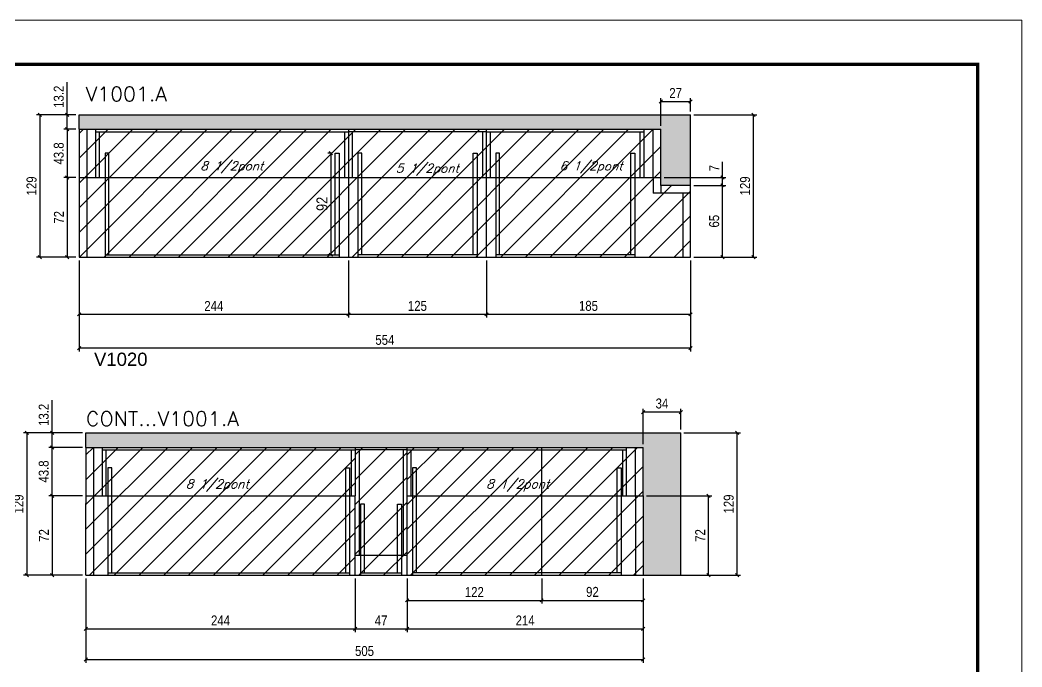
# Model space of a CAD drawing. Extents: x -20960 to -5926, y -2106 to 21915.
# Drawn here: x -10031 to -9123, y 20181 to 20767 of the extents above; entities that cross this region are included whole.
import ezdxf

# ---------------------------------------------------------------- set-up
doc = ezdxf.new("R2010")
doc.units = 0
doc.linetypes.add('DASHED', pattern=[0.75, 0.5, -0.25])
for name, color, linetype in [('5', 5, 'Continuous'), ('COTA', 241, 'Continuous'), ('Painéis', 200, 'Continuous'), ('Reaproveitamento', 251, 'Continuous'), ('SARR_2.2x7', 40, 'Continuous'), ('SARR_3.5x7', 81, 'Continuous'), ('texto', 7, 'Continuous')]:
    doc.layers.add(name, color=color, linetype=linetype)
for name, color, linetype, lineweight in [('Folhas', 255, 'Continuous', 9), ('SARRAFO DE PRESSAO', 251, 'DASHED', 9), ('Texto Seção', 7, 'Continuous', 15)]:
    doc.layers.add(name, color=color, linetype=linetype, lineweight=lineweight)
doc.styles.add('COTA TECNICA', font='techl___.ttf', dxfattribs={"height": 10})
doc.styles.add('COTA TECNICA-50', font='techl___.ttf', dxfattribs={"height": 9})
doc.styles.add('REGUA-120', font='ROMANS.shx', dxfattribs={"height": 15})
doc.styles.add('Romans', font='romans.shx')
doc.styles.get("Standard").update_dxf_attribs({"font": 'arial.ttf'})
doc.dimstyles.new('COTA PAINEL-50', dxfattribs={"dimtxt": 9, "dimasz": 3, "dimexe": 3, "dimexo": 3, "dimgap": 3, "dimtad": 1, "dimdec": 1, "dimzin": 12, "dimdsep": 46, "dimtxsty": 'COTA TECNICA-50', "dimblk1": 'OBLIQUE', "dimblk2": 'OBLIQUE', "dimsah": 1, "dimcen": 0.9, "dimclrd": 4, "dimclre": 4, "dimclrt": 240, "dimadec": 1, "dimazin": 3, "dimtfac": 1, "dimtdec": 1, "dimtmove": 0, "dimatfit": 3, "dimfxl": 1, "dimtolj": 1, "dimtzin": 12, "dimarcsym": 0})
doc.dimstyles.new('PAINEL', dxfattribs={"dimtxt": 10, "dimasz": 3, "dimexe": 3, "dimexo": 3, "dimgap": 3, "dimtad": 1, "dimdec": 1, "dimzin": 12, "dimdsep": 46, "dimtxsty": 'COTA TECNICA', "dimblk1": 'OBLIQUE', "dimblk2": 'OBLIQUE', "dimsah": 1, "dimcen": 0.9, "dimclrd": 4, "dimclre": 4, "dimclrt": 240, "dimadec": 1, "dimazin": 3, "dimtfac": 1, "dimtdec": 1, "dimtmove": 0, "dimatfit": 3, "dimfxl": 1, "dimtolj": 1, "dimtzin": 12, "dimarcsym": 0})

# ---------------------------------------------------------------- blocks, each defined once
blk = doc.blocks.new('9999999999')
at = {"layer": 'Folhas'}
blk.add_lwpolyline([(98138.98, 34190.21), (99623.98, 34190.21), (99623.98, 35240.21), (98138.98, 35240.21)], close=True, dxfattribs=at)
at = {"layer": 'Folhas', "color": 30, "const_width": 3}
blk.add_lwpolyline([(98213.98, 34230.21), (99583.98, 34230.21), (99583.98, 35200.21), (98213.98, 35200.21)], close=True, dxfattribs=at)
blk = doc.blocks.new('_Oblique')
at = {"color": 0, "linetype": 'ByBlock', "lineweight": -2}
blk.add_line((-0.5, -0.5), (0.5, 0.5), dxfattribs=at)
blk = doc.blocks.new('*D6388')
at = {"layer": 'COTA', "color": 4, "lineweight": -2, "transparency": 16777216}
for p, q in [((-9977.83, 20549.1), (-9977.83, 20497.26)), ((-9733.83, 20549.1), (-9733.83, 20497.26)), ((-9977.83, 20500.26), (-9733.83, 20500.26))]:
    blk.add_line(p, q, dxfattribs=at)
at = {"layer": 'Defpoints', "color": 0, "transparency": 16777216}
for p in [(-9977.83, 20552.1), (-9733.83, 20552.1), (-9733.83, 20500.26)]:
    blk.add_point(p, dxfattribs=at)
at = {"layer": 'COTA', "color": 4, "lineweight": -2, "transparency": 16777216, "xscale": 3, "yscale": 3, "zscale": 3, "rotation": 180}
blk.add_blockref('_Oblique', (-9977.83, 20500.26), dxfattribs=at)
at = {"layer": 'COTA', "color": 4, "lineweight": -2, "transparency": 16777216, "xscale": 3, "yscale": 3, "zscale": 3}
blk.add_blockref('_Oblique', (-9733.83, 20500.26), dxfattribs=at)
at = {"layer": 'COTA', "color": 240, "transparency": 16777216, "insert": (-9855.83, 20507.82), "char_height": 9, "attachment_point": 5, "style": 'COTA TECNICA-50'}
blk.add_mtext('\\A1;244', dxfattribs=at)
blk = doc.blocks.new('*D6389')
at = {"layer": 'COTA', "color": 4, "lineweight": -2, "transparency": 16777216}
for p, q in [((-9733.83, 20549.1), (-9733.83, 20497.26)), ((-9608.83, 20549.1), (-9608.83, 20497.26)), ((-9733.83, 20500.26), (-9608.83, 20500.26))]:
    blk.add_line(p, q, dxfattribs=at)
at = {"layer": 'Defpoints', "color": 0, "transparency": 16777216}
for p in [(-9733.83, 20552.1), (-9608.83, 20552.1), (-9608.83, 20500.26)]:
    blk.add_point(p, dxfattribs=at)
at = {"layer": 'COTA', "color": 4, "lineweight": -2, "transparency": 16777216, "xscale": 3, "yscale": 3, "zscale": 3, "rotation": 180}
blk.add_blockref('_Oblique', (-9733.83, 20500.26), dxfattribs=at)
at = {"layer": 'COTA', "color": 4, "lineweight": -2, "transparency": 16777216, "xscale": 3, "yscale": 3, "zscale": 3}
blk.add_blockref('_Oblique', (-9608.83, 20500.26), dxfattribs=at)
at = {"layer": 'COTA', "color": 240, "transparency": 16777216, "insert": (-9671.33, 20507.86), "char_height": 9, "attachment_point": 5, "style": 'COTA TECNICA-50'}
blk.add_mtext('\\A1;125', dxfattribs=at)
blk = doc.blocks.new('*D6390')
at = {"layer": 'COTA', "color": 4, "lineweight": -2, "transparency": 16777216}
for p, q in [((-9608.83, 20549.1), (-9608.83, 20497.26)), ((-9423.83, 20549.1), (-9423.83, 20497.26)), ((-9608.83, 20500.26), (-9423.83, 20500.26))]:
    blk.add_line(p, q, dxfattribs=at)
at = {"layer": 'Defpoints', "color": 0, "transparency": 16777216}
for p in [(-9608.83, 20552.1), (-9423.83, 20552.1), (-9423.83, 20500.26)]:
    blk.add_point(p, dxfattribs=at)
at = {"layer": 'COTA', "color": 4, "lineweight": -2, "transparency": 16777216, "xscale": 3, "yscale": 3, "zscale": 3, "rotation": 180}
blk.add_blockref('_Oblique', (-9608.83, 20500.26), dxfattribs=at)
at = {"layer": 'COTA', "color": 4, "lineweight": -2, "transparency": 16777216, "xscale": 3, "yscale": 3, "zscale": 3}
blk.add_blockref('_Oblique', (-9423.83, 20500.26), dxfattribs=at)
at = {"layer": 'COTA', "color": 240, "transparency": 16777216, "insert": (-9516.33, 20507.88), "char_height": 9, "attachment_point": 5, "style": 'COTA TECNICA-50'}
blk.add_mtext('\\A1;185', dxfattribs=at)
blk = doc.blocks.new('*D6375')
at = {"layer": 'COTA', "color": 4, "lineweight": -2, "transparency": 16777216}
for p, q in [((-9977.83, 20549.1), (-9977.83, 20466.51)), ((-9423.83, 20549.1), (-9423.83, 20466.51)), ((-9423.83, 20469.51), (-9977.83, 20469.51))]:
    blk.add_line(p, q, dxfattribs=at)
at = {"layer": 'Defpoints', "color": 0, "transparency": 16777216}
for p in [(-9977.83, 20552.1), (-9423.83, 20552.1), (-9977.83, 20469.51)]:
    blk.add_point(p, dxfattribs=at)
at = {"layer": 'COTA', "color": 4, "lineweight": -2, "transparency": 16777216, "xscale": 3, "yscale": 3, "zscale": 3, "rotation": 180}
blk.add_blockref('_Oblique', (-9977.83, 20469.51), dxfattribs=at)
at = {"layer": 'COTA', "color": 4, "lineweight": -2, "transparency": 16777216, "xscale": 3, "yscale": 3, "zscale": 3}
blk.add_blockref('_Oblique', (-9423.83, 20469.51), dxfattribs=at)
at = {"layer": 'COTA', "color": 240, "transparency": 16777216, "insert": (-9700.83, 20477.11), "char_height": 9, "attachment_point": 5, "style": 'COTA TECNICA-50'}
blk.add_mtext('\\A1;554', dxfattribs=at)
blk = doc.blocks.new('*D6407')
at = {"layer": 'COTA', "color": 4, "lineweight": -2, "transparency": 16777216}
for p, q in [((-9988.6, 20681.1), (-9988.6, 20710.56)), ((-9980.83, 20681.1), (-9991.6, 20681.1)), ((-9988.6, 20667.9), (-9988.6, 20681.1)), ((-9980.83, 20667.9), (-9991.6, 20667.9))]:
    blk.add_line(p, q, dxfattribs=at)
at = {"layer": 'Defpoints', "color": 0, "transparency": 16777216}
for p in [(-9988.6, 20681.1), (-9977.83, 20681.1), (-9977.83, 20667.9)]:
    blk.add_point(p, dxfattribs=at)
at = {"layer": 'COTA', "color": 4, "lineweight": -2, "transparency": 16777216, "xscale": 3, "yscale": 3, "zscale": 3}
for p, rotation in [((-9988.6, 20681.1), 90), ((-9988.6, 20667.9), 270)]:
    blk.add_blockref('_Oblique', p, dxfattribs=dict(at, rotation=rotation))
at = {"layer": 'COTA', "color": 240, "transparency": 16777216, "insert": (-9996.3, 20697.33), "char_height": 9, "attachment_point": 5, "rotation": 90, "style": 'COTA TECNICA-50'}
blk.add_mtext('\\A1;13.2', dxfattribs=at)
blk = doc.blocks.new('*D6408')
at = {"layer": 'COTA', "color": 4, "lineweight": -2, "transparency": 16777216}
for p, q in [((-9980.83, 20624.1), (-9991.6, 20624.1)), ((-9988.6, 20624.1), (-9988.6, 20552.1)), ((-9980.83, 20552.1), (-9991.6, 20552.1))]:
    blk.add_line(p, q, dxfattribs=at)
at = {"layer": 'Defpoints', "color": 0, "transparency": 16777216}
for p in [(-9977.83, 20624.1), (-9988.6, 20552.1), (-9977.83, 20552.1)]:
    blk.add_point(p, dxfattribs=at)
at = {"layer": 'COTA', "color": 4, "lineweight": -2, "transparency": 16777216, "xscale": 3, "yscale": 3, "zscale": 3}
for p, rotation in [((-9988.6, 20624.1), 90), ((-9988.6, 20552.1), 270)]:
    blk.add_blockref('_Oblique', p, dxfattribs=dict(at, rotation=rotation))
at = {"layer": 'COTA', "color": 240, "transparency": 16777216, "insert": (-9996.17, 20588.1), "char_height": 9, "attachment_point": 5, "rotation": 90, "style": 'COTA TECNICA-50'}
blk.add_mtext('\\A1;72', dxfattribs=at)
blk = doc.blocks.new('*D6376')
at = {"layer": 'COTA', "color": 4, "lineweight": -2, "transparency": 16777216}
for p, q in [((-9980.83, 20681.1), (-10016.39, 20681.1)), ((-10013.39, 20681.1), (-10013.39, 20552.1)), ((-9980.83, 20552.1), (-10016.39, 20552.1))]:
    blk.add_line(p, q, dxfattribs=at)
at = {"layer": 'Defpoints', "color": 0, "transparency": 16777216}
for p in [(-9977.83, 20681.1), (-10013.39, 20552.1), (-9977.83, 20552.1)]:
    blk.add_point(p, dxfattribs=at)
at = {"layer": 'COTA', "color": 4, "lineweight": -2, "transparency": 16777216, "xscale": 3, "yscale": 3, "zscale": 3}
for p, rotation in [((-10013.39, 20681.1), 90), ((-10013.39, 20552.1), 270)]:
    blk.add_blockref('_Oblique', p, dxfattribs=dict(at, rotation=rotation))
at = {"layer": 'COTA', "color": 240, "transparency": 16777216, "insert": (-10020.97, 20616.6), "char_height": 9, "attachment_point": 5, "rotation": 90, "style": 'COTA TECNICA-50'}
blk.add_mtext('\\A1;129', dxfattribs=at)
blk = doc.blocks.new('*D6409')
at = {"layer": 'COTA', "color": 4, "lineweight": -2, "ltscale": 25, "transparency": 16777216}
for p, q in [((-9748.83, 20646.3), (-9752.65, 20646.3)), ((-9749.65, 20646.3), (-9749.65, 20554.3)), ((-9748.83, 20554.3), (-9752.65, 20554.3))]:
    blk.add_line(p, q, dxfattribs=at)
at = {"layer": 'Defpoints', "color": 0, "ltscale": 25, "transparency": 16777216}
for p in [(-9745.83, 20646.3), (-9749.65, 20554.3), (-9745.83, 20554.3)]:
    blk.add_point(p, dxfattribs=at)
at = {"layer": 'COTA', "color": 4, "lineweight": -2, "ltscale": 25, "transparency": 16777216, "xscale": 3, "yscale": 3, "zscale": 3}
for p, rotation in [((-9749.65, 20646.3), 90), ((-9749.65, 20554.3), 270)]:
    blk.add_blockref('_Oblique', p, dxfattribs=dict(at, rotation=rotation))
at = {"layer": 'COTA', "color": 240, "ltscale": 25, "transparency": 16777216, "insert": (-9757.74, 20600.3), "char_height": 10, "attachment_point": 5, "rotation": 90, "style": 'COTA TECNICA'}
blk.add_mtext('\\A1;92', dxfattribs=at)
blk = doc.blocks.new('*D6377')
at = {"layer": 'COTA', "color": 4, "lineweight": -2, "transparency": 16777216}
for p, q in [((-9980.83, 20667.9), (-9991.6, 20667.9)), ((-9988.6, 20667.9), (-9988.6, 20624.1)), ((-9980.83, 20624.1), (-9991.6, 20624.1))]:
    blk.add_line(p, q, dxfattribs=at)
at = {"layer": 'Defpoints', "color": 0, "transparency": 16777216}
for p in [(-9977.83, 20667.9), (-9988.6, 20624.1), (-9977.83, 20624.1)]:
    blk.add_point(p, dxfattribs=at)
at = {"layer": 'COTA', "color": 4, "lineweight": -2, "transparency": 16777216, "xscale": 3, "yscale": 3, "zscale": 3}
for p, rotation in [((-9988.6, 20667.9), 90), ((-9988.6, 20624.1), 270)]:
    blk.add_blockref('_Oblique', p, dxfattribs=dict(at, rotation=rotation))
at = {"layer": 'COTA', "color": 240, "transparency": 16777216, "insert": (-9996.32, 20646), "char_height": 9, "attachment_point": 5, "rotation": 90, "style": 'COTA TECNICA-50'}
blk.add_mtext('\\A1;43.8', dxfattribs=at)
blk = doc.blocks.new('*D6378')
at = {"layer": 'COTA', "color": 4, "lineweight": -2, "transparency": 16777216}
for p, q in [((-9971.76, 20260.98), (-9971.76, 20212.42)), ((-9727.76, 20260.98), (-9727.76, 20212.42)), ((-9971.76, 20215.42), (-9727.76, 20215.42))]:
    blk.add_line(p, q, dxfattribs=at)
at = {"layer": 'Defpoints', "color": 0, "transparency": 16777216}
for p in [(-9971.76, 20263.98), (-9727.76, 20263.98), (-9727.76, 20215.42)]:
    blk.add_point(p, dxfattribs=at)
at = {"layer": 'COTA', "color": 4, "lineweight": -2, "transparency": 16777216, "xscale": 3, "yscale": 3, "zscale": 3, "rotation": 180}
blk.add_blockref('_Oblique', (-9971.76, 20215.42), dxfattribs=at)
at = {"layer": 'COTA', "color": 4, "lineweight": -2, "transparency": 16777216, "xscale": 3, "yscale": 3, "zscale": 3}
blk.add_blockref('_Oblique', (-9727.76, 20215.42), dxfattribs=at)
at = {"layer": 'COTA', "color": 240, "transparency": 16777216, "insert": (-9849.76, 20222.98), "char_height": 9, "attachment_point": 5, "style": 'COTA TECNICA-50'}
blk.add_mtext('\\A1;244', dxfattribs=at)
blk = doc.blocks.new('*D6379')
at = {"layer": 'COTA', "color": 4, "lineweight": -2, "transparency": 16777216}
for p, q in [((-9680.73, 20260.98), (-9680.73, 20212.42)), ((-9466.76, 20260.98), (-9466.76, 20212.42)), ((-9680.73, 20215.42), (-9466.76, 20215.42))]:
    blk.add_line(p, q, dxfattribs=at)
at = {"layer": 'Defpoints', "color": 0, "transparency": 16777216}
for p in [(-9680.73, 20263.98), (-9466.76, 20263.98), (-9466.76, 20215.42)]:
    blk.add_point(p, dxfattribs=at)
at = {"layer": 'COTA', "color": 4, "lineweight": -2, "transparency": 16777216, "xscale": 3, "yscale": 3, "zscale": 3, "rotation": 180}
blk.add_blockref('_Oblique', (-9680.73, 20215.42), dxfattribs=at)
at = {"layer": 'COTA', "color": 4, "lineweight": -2, "transparency": 16777216, "xscale": 3, "yscale": 3, "zscale": 3}
blk.add_blockref('_Oblique', (-9466.76, 20215.42), dxfattribs=at)
at = {"layer": 'COTA', "color": 240, "transparency": 16777216, "insert": (-9573.75, 20222.98), "char_height": 9, "attachment_point": 5, "style": 'COTA TECNICA-50'}
blk.add_mtext('\\A1;214', dxfattribs=at)
blk = doc.blocks.new('*D6394')
at = {"layer": 'COTA', "color": 4, "lineweight": -2, "transparency": 16777216}
for p, q in [((-9974.76, 20379.78), (-10005.23, 20379.78)), ((-10002.23, 20335.98), (-10002.23, 20379.78)), ((-9974.76, 20335.98), (-10005.23, 20335.98))]:
    blk.add_line(p, q, dxfattribs=at)
at = {"layer": 'Defpoints', "color": 0, "transparency": 16777216}
for p in [(-10002.23, 20379.78), (-9971.76, 20379.78), (-9971.76, 20335.98)]:
    blk.add_point(p, dxfattribs=at)
at = {"layer": 'COTA', "color": 4, "lineweight": -2, "transparency": 16777216, "xscale": 3, "yscale": 3, "zscale": 3}
for p, rotation in [((-10002.23, 20379.78), 90), ((-10002.23, 20335.98), 270)]:
    blk.add_blockref('_Oblique', p, dxfattribs=dict(at, rotation=rotation))
at = {"layer": 'COTA', "color": 240, "transparency": 16777216, "insert": (-10009.94, 20357.88), "char_height": 9, "attachment_point": 5, "rotation": 90, "style": 'COTA TECNICA-50'}
blk.add_mtext('\\A1;43.8', dxfattribs=at)
blk = doc.blocks.new('*D6395')
at = {"layer": 'COTA', "color": 4, "lineweight": -2, "transparency": 16777216}
for p, q in [((-9450.83, 20670.9), (-9450.83, 20696.17)), ((-9450.83, 20693.17), (-9423.83, 20693.17)), ((-9423.83, 20684.1), (-9423.83, 20696.17))]:
    blk.add_line(p, q, dxfattribs=at)
at = {"layer": 'Defpoints', "color": 0, "transparency": 16777216}
for p in [(-9423.83, 20693.17), (-9423.83, 20681.1), (-9450.83, 20667.9)]:
    blk.add_point(p, dxfattribs=at)
at = {"layer": 'COTA', "color": 4, "lineweight": -2, "transparency": 16777216, "xscale": 3, "yscale": 3, "zscale": 3, "rotation": 180}
blk.add_blockref('_Oblique', (-9450.83, 20693.17), dxfattribs=at)
at = {"layer": 'COTA', "color": 4, "lineweight": -2, "transparency": 16777216, "xscale": 3, "yscale": 3, "zscale": 3}
blk.add_blockref('_Oblique', (-9423.83, 20693.17), dxfattribs=at)
at = {"layer": 'COTA', "color": 240, "transparency": 16777216, "insert": (-9437.33, 20700.74), "char_height": 9, "attachment_point": 5, "style": 'COTA TECNICA-50'}
blk.add_mtext('\\A1;27', dxfattribs=at)
blk = doc.blocks.new('*D6396')
at = {"layer": 'COTA', "color": 4, "lineweight": -2, "transparency": 16777216}
for p, q in [((-9420.83, 20617.1), (-9391.79, 20617.1)), ((-9394.79, 20552.1), (-9394.79, 20617.1)), ((-9420.83, 20552.1), (-9391.79, 20552.1))]:
    blk.add_line(p, q, dxfattribs=at)
at = {"layer": 'Defpoints', "color": 0, "transparency": 16777216}
for p in [(-9423.83, 20617.1), (-9394.79, 20617.1), (-9423.83, 20552.1)]:
    blk.add_point(p, dxfattribs=at)
at = {"layer": 'COTA', "color": 4, "lineweight": -2, "transparency": 16777216, "xscale": 3, "yscale": 3, "zscale": 3}
for p, rotation in [((-9394.79, 20617.1), 90), ((-9394.79, 20552.1), 270)]:
    blk.add_blockref('_Oblique', p, dxfattribs=dict(at, rotation=rotation))
at = {"layer": 'COTA', "color": 240, "transparency": 16777216, "insert": (-9402.39, 20584.6), "char_height": 9, "attachment_point": 5, "rotation": 90, "style": 'COTA TECNICA-50'}
blk.add_mtext('\\A1;65', dxfattribs=at)
blk = doc.blocks.new('*D6397')
at = {"layer": 'COTA', "color": 4, "lineweight": -2, "transparency": 16777216}
for p, q in [((-9394.79, 20624.1), (-9394.79, 20638.26)), ((-9447.83, 20624.1), (-9391.79, 20624.1)), ((-9394.79, 20617.1), (-9394.79, 20624.1)), ((-9420.83, 20617.1), (-9391.79, 20617.1))]:
    blk.add_line(p, q, dxfattribs=at)
at = {"layer": 'Defpoints', "color": 0, "transparency": 16777216}
for p in [(-9450.83, 20624.1), (-9394.79, 20624.1), (-9423.83, 20617.1)]:
    blk.add_point(p, dxfattribs=at)
at = {"layer": 'COTA', "color": 4, "lineweight": -2, "transparency": 16777216, "xscale": 3, "yscale": 3, "zscale": 3}
for p, rotation in [((-9394.79, 20624.1), 90), ((-9394.79, 20617.1), 270)]:
    blk.add_blockref('_Oblique', p, dxfattribs=dict(at, rotation=rotation))
at = {"layer": 'COTA', "color": 240, "transparency": 16777216, "insert": (-9402.36, 20632.68), "char_height": 9, "attachment_point": 5, "rotation": 90, "style": 'COTA TECNICA-50'}
blk.add_mtext('\\A1;7', dxfattribs=at)
blk = doc.blocks.new('*D6371')
at = {"layer": 'COTA', "color": 4, "lineweight": -2, "transparency": 16777216}
for p, q in [((-9420.83, 20681.1), (-9363.84, 20681.1)), ((-9366.84, 20552.1), (-9366.84, 20681.1)), ((-9420.83, 20552.1), (-9363.84, 20552.1))]:
    blk.add_line(p, q, dxfattribs=at)
at = {"layer": 'Defpoints', "color": 0, "transparency": 16777216}
for p in [(-9423.83, 20681.1), (-9366.84, 20681.1), (-9423.83, 20552.1)]:
    blk.add_point(p, dxfattribs=at)
at = {"layer": 'COTA', "color": 4, "lineweight": -2, "transparency": 16777216, "xscale": 3, "yscale": 3, "zscale": 3}
for p, rotation in [((-9366.84, 20681.1), 90), ((-9366.84, 20552.1), 270)]:
    blk.add_blockref('_Oblique', p, dxfattribs=dict(at, rotation=rotation))
at = {"layer": 'COTA', "color": 240, "transparency": 16777216, "insert": (-9374.42, 20616.6), "char_height": 9, "attachment_point": 5, "rotation": 90, "style": 'COTA TECNICA-50'}
blk.add_mtext('\\A1;129', dxfattribs=at)
blk = doc.blocks.new('*D6398')
at = {"layer": 'COTA', "color": 4, "lineweight": -2, "transparency": 16777216}
for p, q in [((-9971.76, 20260.98), (-9971.76, 20184.66)), ((-9466.76, 20260.98), (-9466.76, 20184.66)), ((-9971.76, 20187.66), (-9466.76, 20187.66))]:
    blk.add_line(p, q, dxfattribs=at)
at = {"layer": 'Defpoints', "color": 0, "transparency": 16777216}
for p in [(-9971.76, 20263.98), (-9466.76, 20263.98), (-9466.76, 20187.66)]:
    blk.add_point(p, dxfattribs=at)
at = {"layer": 'COTA', "color": 4, "lineweight": -2, "transparency": 16777216, "xscale": 3, "yscale": 3, "zscale": 3, "rotation": 180}
blk.add_blockref('_Oblique', (-9971.76, 20187.66), dxfattribs=at)
at = {"layer": 'COTA', "color": 4, "lineweight": -2, "transparency": 16777216, "xscale": 3, "yscale": 3, "zscale": 3}
blk.add_blockref('_Oblique', (-9466.76, 20187.66), dxfattribs=at)
at = {"layer": 'COTA', "color": 240, "transparency": 16777216, "insert": (-9719.26, 20195.25), "char_height": 9, "attachment_point": 5, "style": 'COTA TECNICA-50'}
blk.add_mtext('\\A1;505', dxfattribs=at)
blk = doc.blocks.new('*D6372')
at = {"layer": 'COTA', "color": 4, "lineweight": -2, "transparency": 16777216}
for p, q in [((-9727.76, 20260.98), (-9727.76, 20212.42)), ((-9680.73, 20260.98), (-9680.73, 20212.42)), ((-9727.76, 20215.42), (-9680.73, 20215.42))]:
    blk.add_line(p, q, dxfattribs=at)
at = {"layer": 'Defpoints', "color": 0, "transparency": 16777216}
for p in [(-9727.76, 20263.98), (-9680.73, 20263.98), (-9680.73, 20215.42)]:
    blk.add_point(p, dxfattribs=at)
at = {"layer": 'COTA', "color": 4, "lineweight": -2, "transparency": 16777216, "xscale": 3, "yscale": 3, "zscale": 3, "rotation": 180}
blk.add_blockref('_Oblique', (-9727.76, 20215.42), dxfattribs=at)
at = {"layer": 'COTA', "color": 4, "lineweight": -2, "transparency": 16777216, "xscale": 3, "yscale": 3, "zscale": 3}
blk.add_blockref('_Oblique', (-9680.73, 20215.42), dxfattribs=at)
at = {"layer": 'COTA', "color": 240, "transparency": 16777216, "insert": (-9704.25, 20222.98), "char_height": 9, "attachment_point": 5, "style": 'COTA TECNICA-50'}
blk.add_mtext('\\A1;47', dxfattribs=at)
blk = doc.blocks.new('*D6381')
at = {"layer": 'COTA', "color": 4, "lineweight": -2, "transparency": 16777216}
for p, q in [((-9466.76, 20382.78), (-9466.76, 20414.73)), ((-9432.76, 20411.73), (-9466.76, 20411.73)), ((-9432.76, 20395.98), (-9432.76, 20414.73))]:
    blk.add_line(p, q, dxfattribs=at)
at = {"layer": 'Defpoints', "color": 0, "transparency": 16777216}
for p in [(-9466.76, 20411.73), (-9432.76, 20392.98), (-9466.76, 20379.78)]:
    blk.add_point(p, dxfattribs=at)
at = {"layer": 'COTA', "color": 4, "lineweight": -2, "transparency": 16777216, "xscale": 3, "yscale": 3, "zscale": 3, "rotation": 180}
blk.add_blockref('_Oblique', (-9466.76, 20411.73), dxfattribs=at)
at = {"layer": 'COTA', "color": 4, "lineweight": -2, "transparency": 16777216, "xscale": 3, "yscale": 3, "zscale": 3}
blk.add_blockref('_Oblique', (-9432.76, 20411.73), dxfattribs=at)
at = {"layer": 'COTA', "color": 240, "transparency": 16777216, "insert": (-9449.76, 20419.43), "char_height": 9, "attachment_point": 5, "style": 'COTA TECNICA-50'}
blk.add_mtext('\\A1;34', dxfattribs=at)
blk = doc.blocks.new('*D6411')
at = {"layer": 'COTA', "color": 4, "lineweight": -2, "transparency": 16777216}
for p, q in [((-10002.23, 20392.98), (-10002.23, 20422.44)), ((-9974.76, 20392.98), (-10005.23, 20392.98)), ((-10002.23, 20379.78), (-10002.23, 20392.98)), ((-9974.76, 20379.78), (-10005.23, 20379.78))]:
    blk.add_line(p, q, dxfattribs=at)
at = {"layer": 'Defpoints', "color": 0, "transparency": 16777216}
for p in [(-10002.23, 20392.98), (-9971.76, 20392.98), (-9971.76, 20379.78)]:
    blk.add_point(p, dxfattribs=at)
at = {"layer": 'COTA', "color": 4, "lineweight": -2, "transparency": 16777216, "xscale": 3, "yscale": 3, "zscale": 3}
for p, rotation in [((-10002.23, 20392.98), 90), ((-10002.23, 20379.78), 270)]:
    blk.add_blockref('_Oblique', p, dxfattribs=dict(at, rotation=rotation))
at = {"layer": 'COTA', "color": 240, "transparency": 16777216, "insert": (-10009.92, 20409.21), "char_height": 9, "attachment_point": 5, "rotation": 90, "style": 'COTA TECNICA-50'}
blk.add_mtext('\\A1;13.2', dxfattribs=at)
blk = doc.blocks.new('*D6412')
at = {"layer": 'COTA', "color": 4, "lineweight": -2, "transparency": 16777216}
for p, q in [((-9974.76, 20392.98), (-10028.17, 20392.98)), ((-10025.17, 20392.98), (-10025.17, 20263.98)), ((-9974.76, 20263.98), (-10028.17, 20263.98))]:
    blk.add_line(p, q, dxfattribs=at)
at = {"layer": 'Defpoints', "color": 0, "transparency": 16777216}
for p in [(-9971.76, 20392.98), (-10025.17, 20263.98), (-9971.76, 20263.98)]:
    blk.add_point(p, dxfattribs=at)
at = {"layer": 'COTA', "color": 4, "lineweight": -2, "transparency": 16777216, "xscale": 3, "yscale": 3, "zscale": 3}
for p, rotation in [((-10025.17, 20392.98), 90), ((-10025.17, 20263.98), 270)]:
    blk.add_blockref('_Oblique', p, dxfattribs=dict(at, rotation=rotation))
at = {"layer": 'COTA', "color": 240, "transparency": 16777216, "insert": (-10032.75, 20328.48), "char_height": 9, "attachment_point": 5, "rotation": 90, "style": 'COTA TECNICA-50'}
blk.add_mtext('\\A1;129', dxfattribs=at)
blk = doc.blocks.new('*D6382')
at = {"layer": 'COTA', "color": 4, "lineweight": -2, "transparency": 16777216}
for p, q in [((-9974.76, 20335.98), (-10005.23, 20335.98)), ((-10002.23, 20335.98), (-10002.23, 20263.98)), ((-9974.76, 20263.98), (-10005.23, 20263.98))]:
    blk.add_line(p, q, dxfattribs=at)
at = {"layer": 'Defpoints', "color": 0, "transparency": 16777216}
for p in [(-9971.76, 20335.98), (-10002.23, 20263.98), (-9971.76, 20263.98)]:
    blk.add_point(p, dxfattribs=at)
at = {"layer": 'COTA', "color": 4, "lineweight": -2, "transparency": 16777216, "xscale": 3, "yscale": 3, "zscale": 3}
for p, rotation in [((-10002.23, 20335.98), 90), ((-10002.23, 20263.98), 270)]:
    blk.add_blockref('_Oblique', p, dxfattribs=dict(at, rotation=rotation))
at = {"layer": 'COTA', "color": 240, "transparency": 16777216, "insert": (-10009.79, 20299.98), "char_height": 9, "attachment_point": 5, "rotation": 90, "style": 'COTA TECNICA-50'}
blk.add_mtext('\\A1;72', dxfattribs=at)
blk = doc.blocks.new('*D6383')
at = {"layer": 'COTA', "color": 4, "lineweight": -2, "transparency": 16777216}
for p, q in [((-9463.76, 20335.98), (-9404.5, 20335.98)), ((-9407.5, 20263.98), (-9407.5, 20335.98)), ((-9463.76, 20263.98), (-9404.5, 20263.98))]:
    blk.add_line(p, q, dxfattribs=at)
at = {"layer": 'Defpoints', "color": 0, "transparency": 16777216}
for p in [(-9466.76, 20335.98), (-9407.5, 20335.98), (-9466.76, 20263.98)]:
    blk.add_point(p, dxfattribs=at)
at = {"layer": 'COTA', "color": 4, "lineweight": -2, "transparency": 16777216, "xscale": 3, "yscale": 3, "zscale": 3}
for p, rotation in [((-9407.5, 20335.98), 90), ((-9407.5, 20263.98), 270)]:
    blk.add_blockref('_Oblique', p, dxfattribs=dict(at, rotation=rotation))
at = {"layer": 'COTA', "color": 240, "transparency": 16777216, "insert": (-9415.07, 20299.98), "char_height": 9, "attachment_point": 5, "rotation": 90, "style": 'COTA TECNICA-50'}
blk.add_mtext('\\A1;72', dxfattribs=at)
blk = doc.blocks.new('*D6413')
at = {"layer": 'COTA', "color": 4, "lineweight": -2, "transparency": 16777216}
for p, q in [((-9429.76, 20392.98), (-9378.64, 20392.98)), ((-9381.64, 20263.98), (-9381.64, 20392.98)), ((-9463.76, 20263.98), (-9378.64, 20263.98))]:
    blk.add_line(p, q, dxfattribs=at)
at = {"layer": 'Defpoints', "color": 0, "transparency": 16777216}
for p in [(-9432.76, 20392.98), (-9381.64, 20392.98), (-9466.76, 20263.98)]:
    blk.add_point(p, dxfattribs=at)
at = {"layer": 'COTA', "color": 4, "lineweight": -2, "transparency": 16777216, "xscale": 3, "yscale": 3, "zscale": 3}
for p, rotation in [((-9381.64, 20392.98), 90), ((-9381.64, 20263.98), 270)]:
    blk.add_blockref('_Oblique', p, dxfattribs=dict(at, rotation=rotation))
at = {"layer": 'COTA', "color": 240, "transparency": 16777216, "insert": (-9389.21, 20328.48), "char_height": 9, "attachment_point": 5, "rotation": 90, "style": 'COTA TECNICA-50'}
blk.add_mtext('\\A1;129', dxfattribs=at)
blk = doc.blocks.new('*D6414')
at = {"layer": 'COTA', "color": 4, "lineweight": -2, "transparency": 16777216}
for p, q in [((-9680.73, 20260.98), (-9680.73, 20238.2)), ((-9558.73, 20260.98), (-9558.73, 20238.2)), ((-9680.73, 20241.2), (-9558.73, 20241.2))]:
    blk.add_line(p, q, dxfattribs=at)
at = {"layer": 'Defpoints', "color": 0, "transparency": 16777216}
for p in [(-9680.73, 20263.98), (-9558.73, 20263.98), (-9558.73, 20241.2)]:
    blk.add_point(p, dxfattribs=at)
at = {"layer": 'COTA', "color": 4, "lineweight": -2, "transparency": 16777216, "xscale": 3, "yscale": 3, "zscale": 3, "rotation": 180}
blk.add_blockref('_Oblique', (-9680.73, 20241.2), dxfattribs=at)
at = {"layer": 'COTA', "color": 4, "lineweight": -2, "transparency": 16777216, "xscale": 3, "yscale": 3, "zscale": 3}
blk.add_blockref('_Oblique', (-9558.73, 20241.2), dxfattribs=at)
at = {"layer": 'COTA', "color": 240, "transparency": 16777216, "insert": (-9619.73, 20248.75), "char_height": 9, "attachment_point": 5, "style": 'COTA TECNICA-50'}
blk.add_mtext('\\A1;122', dxfattribs=at)
blk = doc.blocks.new('*D6384')
at = {"layer": 'COTA', "color": 4, "lineweight": -2, "transparency": 16777216}
for p, q in [((-9558.73, 20260.98), (-9558.73, 20238.2)), ((-9466.76, 20260.98), (-9466.76, 20238.2)), ((-9558.73, 20241.2), (-9466.76, 20241.2))]:
    blk.add_line(p, q, dxfattribs=at)
at = {"layer": 'Defpoints', "color": 0, "transparency": 16777216}
for p in [(-9558.73, 20263.98), (-9466.76, 20263.98), (-9466.76, 20241.2)]:
    blk.add_point(p, dxfattribs=at)
at = {"layer": 'COTA', "color": 4, "lineweight": -2, "transparency": 16777216, "xscale": 3, "yscale": 3, "zscale": 3, "rotation": 180}
blk.add_blockref('_Oblique', (-9558.73, 20241.2), dxfattribs=at)
at = {"layer": 'COTA', "color": 4, "lineweight": -2, "transparency": 16777216, "xscale": 3, "yscale": 3, "zscale": 3}
blk.add_blockref('_Oblique', (-9466.76, 20241.2), dxfattribs=at)
at = {"layer": 'COTA', "color": 240, "transparency": 16777216, "insert": (-9512.75, 20248.78), "char_height": 9, "attachment_point": 5, "style": 'COTA TECNICA-50'}
blk.add_mtext('\\A1;92', dxfattribs=at)

msp = doc.modelspace()

# ---------------------------------------------------------------- hatches: boundary and pattern name
at = {"layer": 'COTA', "linetype": 'ByBlock'}
h = msp.add_hatch(dxfattribs=at)
h.set_pattern_fill('AR-CONC', color=256, scale=0.03)
h.paths.add_polyline_path([(-9423.83, 20681.1), (-9977.83, 20681.1), (-9977.83, 20667.9), (-9450.83, 20667.9), (-9450.83, 20617.1), (-9423.83, 20617.1)])
h = msp.add_hatch(dxfattribs=at)
h.set_pattern_fill('AR-CONC', color=256, scale=0.03)
h.set_pattern_definition([(50, (-1140.0295, -278.1393), (5.4655401, -0.4781726), [0.5715, -6.2865]), (355, (-1140.0295, -278.139), (-1.0573026, 5.7317054), [0.4572, -5.0292175]), (100.451445, (-1139.574, -278.179), (4.4082374, 5.2535326), [0.4857003, -5.3427073]), (46.1842, (-1140.0295, -276.615), (8.1323712, -1.2612698), [0.85725, -9.42975]), (96.635558, (-1139.352, -276.72), (7.122124, 7.4227837), [0.7285507, -8.0140682]), (351.18415, (-1140.0295, -276.615), (7.122124, 7.4227837), [0.685799, -7.543792]), (21, (-1139.2675, -276.9963), (4.5484317, -3.06795595), [0.5715, -6.2865]), (326, (-1139.2675, -276.996), (1.8540609, 5.525639), [0.4572, -5.0292]), (71.451445, (-1138.8885, -277.252), (6.4024926, 2.4576831), [0.4857003, -5.3426981]), (37.5, (-1140.0295, -278.1393), (0.0926581, 2.53665117), [0, -4.96824, 0, -5.1054, 0, -5.04825]), (7.5, (-1140.0295, -278.1393), (2.00458988, 3.00541724), [0, -2.91084, 0, -4.85394, 0, -1.92405]), (327.5, (-1141.7288, -278.1393), (4.06771786, -0.17186232), [0, -1.905, 0, -5.9436, 0, -7.8867]), (317.5, (-1142.4908, -278.1393), (4.44387544, 0.76279473), [0, -2.4765, 0, -3.94716, 0, -5.6007])])
h.paths.add_polyline_path([(-9432.76, 20392.98), (-9971.76, 20392.98), (-9971.76, 20379.78), (-9496.26, 20379.78), (-9466.76, 20379.78), (-9466.76, 20263.98), (-9432.76, 20263.98)])
at = {"layer": 'Reaproveitamento'}
h = msp.add_hatch(dxfattribs=at)
h.set_pattern_fill('ANSI31', color=256, scale=5)
h.set_pattern_definition([(45, (-5450.692, -1053.592), (-11.22532, 11.22532), [])])
h.paths.add_polyline_path([(-9450.83, 20617.1), (-9450.83, 20667.9), (-9977.83, 20667.9), (-9977.83, 20552.1), (-9423.83, 20552.1), (-9423.83, 20617.1)])
h = msp.add_hatch(dxfattribs=at)
h.set_pattern_fill('ANSI31', color=256, scale=5)
h.set_pattern_definition([(45, (-5444.625, -1344.711), (-11.22532, 11.22532), [])])
h.paths.add_polyline_path([(-9971.76, 20379.78), (-9971.76, 20263.98), (-9727.76, 20263.98), (-9727.76, 20379.78)])
h = msp.add_hatch(dxfattribs=at)
h.set_pattern_fill('ANSI31', color=256, scale=5)
h.set_pattern_definition([(45, (-5200.625, -1344.711), (-11.22532, 11.22532), [])])
h.paths.add_polyline_path([(-9727.76, 20379.78), (-9727.76, 20263.98), (-9680.73, 20263.98), (-9680.73, 20379.78)])
h = msp.add_hatch(dxfattribs=at)
h.set_pattern_fill('ANSI31', color=256, scale=5)
h.set_pattern_definition([(45, (-5153.6, -1344.711), (-11.22532, 11.22532), [])])
h.paths.add_polyline_path([(-9680.73, 20379.78), (-9680.73, 20263.98), (-9466.76, 20263.98), (-9466.76, 20379.78)])

# ---------------------------------------------------------------- linework, layer by layer
at = {"layer": 'COTA', "linetype": 'ByBlock'}
for p, q in [((-9977.83, 20667.9), (-9977.83, 20681.1)), ((-9977.83, 20681.1), (-9423.83, 20681.1)), ((-9423.83, 20617.1), (-9423.83, 20681.1)), ((-9971.76, 20379.78), (-9971.76, 20392.98)), ((-9971.76, 20392.98), (-9432.76, 20392.98)), ((-9432.76, 20263.98), (-9432.76, 20392.98)), ((-9466.76, 20263.98), (-9432.76, 20263.98))]:
    msp.add_line(p, q, dxfattribs=at)
at = {"layer": 'Painéis'}
for p, q in [((-9977.83, 20667.9), (-9977.83, 20552.1)), ((-9977.83, 20667.9), (-9450.83, 20667.9)), ((-9733.83, 20667.9), (-9733.83, 20552.1)), ((-9608.83, 20552.1), (-9608.83, 20667.9)), ((-9450.83, 20617.1), (-9450.83, 20667.9)), ((-9977.83, 20624.1), (-9450.83, 20624.1)), ((-9423.83, 20617.1), (-9450.83, 20617.1)), ((-9423.83, 20552.1), (-9423.83, 20617.1)), ((-9977.83, 20552.1), (-9423.83, 20552.1)), ((-9971.76, 20379.78), (-9971.76, 20328.98)), ((-9971.76, 20379.78), (-9466.76, 20379.78)), ((-9727.76, 20379.78), (-9727.76, 20335.98)), ((-9680.73, 20263.98), (-9680.73, 20379.78)), ((-9558.73, 20263.98), (-9558.73, 20379.78)), ((-9466.76, 20335.98), (-9466.76, 20379.78)), ((-9971.76, 20335.98), (-9727.76, 20335.98)), ((-9971.76, 20263.98), (-9971.76, 20328.98)), ((-9727.76, 20263.98), (-9727.76, 20335.98)), ((-9680.73, 20335.98), (-9466.76, 20335.98)), ((-9466.76, 20335.98), (-9466.76, 20263.98)), ((-9727.76, 20281.98), (-9680.73, 20281.98)), ((-9971.76, 20263.98), (-9466.76, 20263.98))]:
    msp.add_line(p, q, dxfattribs=at)
at = {"layer": 'SARR_2.2x7', "linetype": 'Continuous'}
for p, q in [((-9970.83, 20667.9), (-9970.83, 20624.1)), ((-9962.83, 20665.7), (-9733.83, 20665.7)), ((-9608.83, 20665.7), (-9733.83, 20665.7)), ((-9608.8, 20665.7), (-9465.83, 20665.7)), ((-9457.83, 20624.1), (-9457.83, 20667.9)), ((-9970.83, 20624.1), (-9970.83, 20552.1)), ((-9457.83, 20624.1), (-9457.83, 20610.1)), ((-9423.83, 20610.1), (-9457.83, 20610.1)), ((-9450.83, 20617.1), (-9450.83, 20610.1)), ((-9430.83, 20610.1), (-9430.83, 20552.1)), ((-9964.76, 20379.78), (-9964.76, 20335.98)), ((-9956.76, 20377.58), (-9727.76, 20377.58)), ((-9680.73, 20377.58), (-9727.76, 20377.58)), ((-9680.73, 20377.58), (-9481.76, 20377.58)), ((-9473.76, 20335.98), (-9473.76, 20379.78)), ((-9964.76, 20335.98), (-9964.76, 20263.98)), ((-9473.76, 20335.98), (-9473.76, 20263.98))]:
    msp.add_line(p, q, dxfattribs=at)
at = {"layer": 'SARR_2.2x7', "linetype": 'Continuous', "ltscale": 50}
for p, q in [((-9954.33, 20554.3), (-9742.33, 20554.3)), ((-9617.33, 20554.3), (-9725.33, 20554.3)), ((-9474.33, 20554.3), (-9600.33, 20554.3)), ((-9951.76, 20266.18), (-9732.76, 20266.18)), ((-9722.76, 20266.18), (-9685.73, 20266.18)), ((-9486.76, 20266.18), (-9675.73, 20266.18))]:
    msp.add_line(p, q, dxfattribs=at)
at = {"layer": 'SARR_3.5x7'}
for p, q in [((-9962.83, 20624.1), (-9962.83, 20667.9)), ((-9959.33, 20624.1), (-9959.33, 20665.7)), ((-9737.33, 20665.7), (-9737.33, 20624.1)), ((-9730.33, 20665.7), (-9730.33, 20624.1)), ((-9612.33, 20665.7), (-9612.33, 20624.1)), ((-9605.28, 20665.7), (-9605.28, 20624.1)), ((-9469.33, 20624.1), (-9469.33, 20665.7)), ((-9465.83, 20624.1), (-9465.83, 20667.9)), ((-9956.76, 20335.98), (-9956.76, 20379.78)), ((-9953.26, 20335.98), (-9953.26, 20377.58)), ((-9731.26, 20377.58), (-9731.26, 20335.98)), ((-9724.26, 20377.58), (-9724.26, 20281.98)), ((-9684.23, 20377.58), (-9684.23, 20281.98)), ((-9677.23, 20377.58), (-9677.23, 20335.98)), ((-9485.26, 20335.98), (-9485.26, 20377.58)), ((-9481.76, 20335.98), (-9481.76, 20379.78))]:
    msp.add_line(p, q, dxfattribs=at)
for points in [[(-9950.83, 20554.3), (-9950.83, 20646.3), (-9954.33, 20646.3), (-9954.33, 20552.1)], [(-9745.83, 20554.3), (-9745.83, 20646.3), (-9742.33, 20646.3), (-9742.33, 20552.1)], [(-9721.83, 20554.3), (-9721.83, 20646.3), (-9725.33, 20646.3), (-9725.33, 20552.1)], [(-9620.83, 20554.3), (-9620.83, 20646.3), (-9617.33, 20646.3), (-9617.33, 20552.1)], [(-9596.83, 20554.3), (-9596.83, 20646.3), (-9600.33, 20646.3), (-9600.33, 20552.1)], [(-9477.83, 20554.3), (-9477.83, 20646.3), (-9474.33, 20646.3), (-9474.33, 20552.1)], [(-9948.26, 20266.18), (-9948.26, 20361.18), (-9951.76, 20361.18), (-9951.76, 20263.98)], [(-9736.26, 20266.18), (-9736.26, 20361.18), (-9732.76, 20361.18), (-9732.76, 20263.98)], [(-9672.23, 20266.18), (-9672.23, 20361.18), (-9675.73, 20361.18), (-9675.73, 20263.98)], [(-9490.26, 20266.18), (-9490.26, 20361.18), (-9486.76, 20361.18), (-9486.76, 20263.98)], [(-9719.26, 20266.18), (-9719.26, 20328.18), (-9722.76, 20328.18), (-9722.76, 20263.98)], [(-9689.23, 20266.18), (-9689.23, 20328.18), (-9685.73, 20328.18), (-9685.73, 20263.98)]]:
    msp.add_lwpolyline(points, dxfattribs=at)

# ---------------------------------------------------------------- block references
at = {"layer": 'SARRAFO DE PRESSAO', "color": 6, "linetype": 'ByBlock'}
msp.add_blockref('9999999999', (-108747.48, -14473.39), dxfattribs=at)

# ---------------------------------------------------------------- texts
at = {"layer": '5', "linetype": 'Continuous'}
msp.add_text('V1020', height=12, rotation=0.00004, dxfattribs=at).set_placement((-9964.37, 20453.56))
at = {"layer": 'texto', "color": 2, "char_height": 8, "attachment_point": 5, "style": 'Romans'}
for s, insert in [('{\\Q19;\\C256;8 1/2pont}', (-9839.52, 20633.37)), ('{\\Q19;\\C256;5 1/2pont}', (-9662.35, 20631.27)), ('{\\Q19;\\C256;6 1/2pont}', (-9513.99, 20633.37)), ('{\\Q19;\\C256;8 1/2pont}', (-9852.72, 20345.26)), ('{\\Q19;\\C256;8 1/2pont}', (-9580.42, 20345.26))]:
    msp.add_mtext(s, dxfattribs=dict(at, insert=insert))
at = {"layer": 'Texto Seção', "style": 'REGUA-120', "width": 1.05}
for s, p in [('V1001.A', (-9972.01, 20693.32)), ('CONT...V1001.A', (-9971.76, 20399.14))]:
    msp.add_text(s, height=13, dxfattribs=at).set_placement(p)

# ---------------------------------------------------------------- dimensions: what is measured, and where the dimension line sits
at = {"layer": 'COTA'}
for base, p1, p2, picture, middle in [((-9988.6, 20681.1), (-9977.83, 20667.9), (-9977.83, 20681.1), '*D6407', (-9996.3, 20697.33)), ((-10013.39, 20552.1), (-9977.83, 20681.1), (-9977.83, 20552.1), '*D6376', (-10020.97, 20616.6)), ((-9366.84, 20681.1), (-9423.83, 20552.1), (-9423.83, 20681.1), '*D6371', (-9374.42, 20616.6)), ((-9988.6, 20624.1), (-9977.83, 20667.9), (-9977.83, 20624.1), '*D6377', (-9996.32, 20646)), ((-9394.79, 20624.1), (-9423.83, 20617.1), (-9450.83, 20624.1), '*D6397', (-9402.36, 20632.68)), ((-9988.6, 20552.1), (-9977.83, 20624.1), (-9977.83, 20552.1), '*D6408', (-9996.17, 20588.1)), ((-9394.79, 20617.1), (-9423.83, 20552.1), (-9423.83, 20617.1), '*D6396', (-9402.39, 20584.6)), ((-10002.23, 20392.98), (-9971.76, 20379.78), (-9971.76, 20392.98), '*D6411', (-10009.92, 20409.21)), ((-10025.17, 20263.98), (-9971.76, 20392.98), (-9971.76, 20263.98), '*D6412', (-10032.75, 20328.48)), ((-9381.64, 20392.98), (-9466.76, 20263.98), (-9432.76, 20392.98), '*D6413', (-9389.21, 20328.48)), ((-10002.23, 20379.78), (-9971.76, 20335.98), (-9971.76, 20379.78), '*D6394', (-10009.94, 20357.88)), ((-10002.23, 20263.98), (-9971.76, 20335.98), (-9971.76, 20263.98), '*D6382', (-10009.79, 20299.98)), ((-9407.5, 20335.98), (-9466.76, 20263.98), (-9466.76, 20335.98), '*D6383', (-9415.07, 20299.98))]:
    dim = msp.add_linear_dim(base=base, p1=p1, p2=p2, angle=90, dimstyle='COTA PAINEL-50', dxfattribs=at)
    dim.commit()
    dim.dimension.update_dxf_attribs({"geometry": picture, "text_midpoint": middle})
for base, p1, p2, picture, middle in [((-9423.83, 20693.17), (-9450.83, 20667.9), (-9423.83, 20681.1), '*D6395', (-9437.33, 20700.74)), ((-9733.83, 20500.26), (-9977.83, 20552.1), (-9733.83, 20552.1), '*D6388', (-9855.83, 20507.82)), ((-9977.83, 20469.51), (-9423.83, 20552.1), (-9977.83, 20552.1), '*D6375', (-9700.83, 20477.11)), ((-9466.76, 20411.73), (-9432.76, 20392.98), (-9466.76, 20379.78), '*D6381', (-9449.76, 20419.43)), ((-9466.76, 20187.66), (-9971.76, 20263.98), (-9466.76, 20263.98), '*D6398', (-9719.26, 20195.25)), ((-9558.73, 20241.2), (-9680.73, 20263.98), (-9558.73, 20263.98), '*D6414', (-9619.73, 20248.75)), ((-9466.76, 20241.2), (-9558.73, 20263.98), (-9466.76, 20263.98), '*D6384', (-9512.75, 20248.78))]:
    dim = msp.add_linear_dim(base=base, p1=p1, p2=p2, dimstyle='COTA PAINEL-50', dxfattribs=at)
    dim.commit()
    dim.dimension.update_dxf_attribs({"geometry": picture, "text_midpoint": middle})
at = {"layer": 'COTA', "ltscale": 25}
dim = msp.add_linear_dim(base=(-9749.65, 20554.3), p1=(-9745.83, 20646.3), p2=(-9745.83, 20554.3), angle=90, dimstyle='PAINEL', dxfattribs=at)
dim.commit()
dim.dimension.update_dxf_attribs({"geometry": '*D6409', "text_midpoint": (-9757.74, 20600.3)})
at = {"layer": 'COTA'}
for base, p1, p2, picture, middle in [((-9608.83, 20500.26), (-9733.83, 20552.1), (-9608.83, 20552.1), '*D6389', (-9671.33, 20507.86)), ((-9423.83, 20500.26), (-9608.83, 20552.1), (-9423.83, 20552.1), '*D6390', (-9516.33, 20507.88)), ((-9727.76, 20215.42), (-9971.76, 20263.98), (-9727.76, 20263.98), '*D6378', (-9849.76, 20222.98)), ((-9466.76, 20215.42), (-9680.73, 20263.98), (-9466.76, 20263.98), '*D6379', (-9573.75, 20222.98))]:
    dim = msp.add_linear_dim(base=base, p1=p1, p2=p2, dimstyle='COTA PAINEL-50', override={"dimtmove": 1}, dxfattribs=at)
    dim.commit()
    dim.dimension.update_dxf_attribs({"geometry": picture, "text_midpoint": middle})
dim = msp.add_linear_dim(base=(-9680.73, 20215.42), p1=(-9727.76, 20263.98), p2=(-9680.73, 20263.98), dimstyle='COTA PAINEL-50', dxfattribs=at)
dim.commit()
dim.dimension.update_dxf_attribs({"geometry": '*D6372', "text_midpoint": (-9704.25, 20215.42), "dimtype": 160})

doc.saveas('drawing.dxf')
